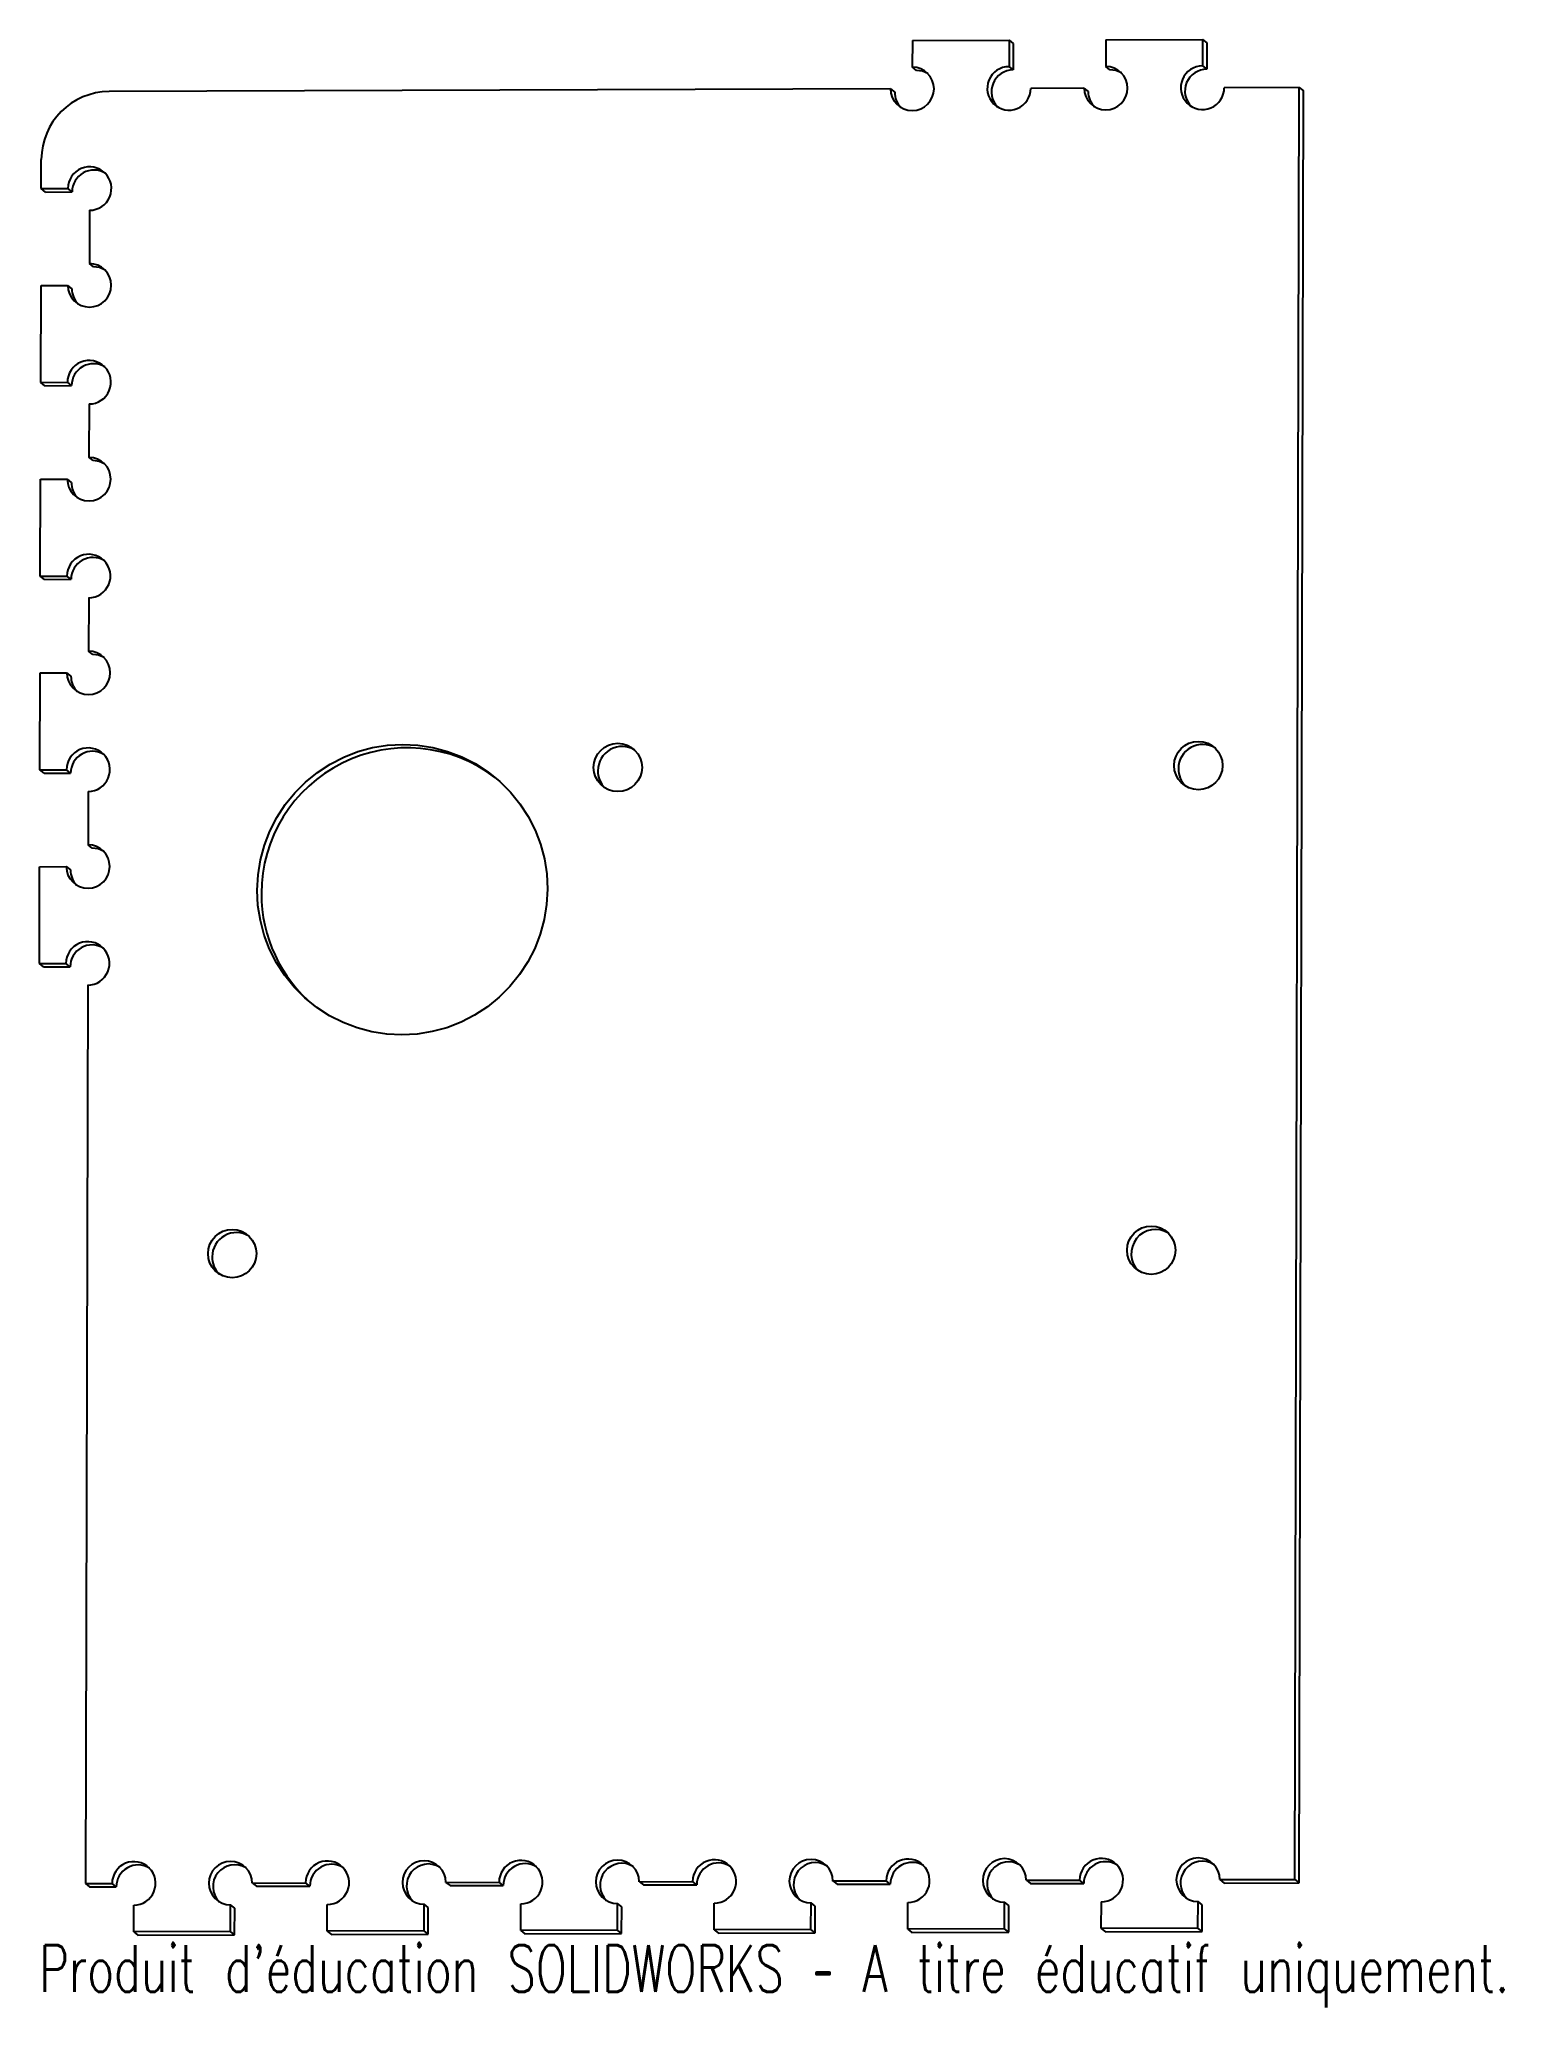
# Model space of a CAD drawing. Header units: millimetres. Extents: x -67 to 83, y -105 to 98.
import ezdxf

# ---------------------------------------------------------------- set-up
doc = ezdxf.new("R2010")
doc.units = ezdxf.units.MM
doc.styles.add('SLDTEXTSTYLE0', font='TXT', dxfattribs={"width": 0.7, "bigfont": 'bigfont'})

msp = doc.modelspace()

# ---------------------------------------------------------------- linework, layer by layer
at = {"color": 7, "linetype": 'Continuous', "lineweight": 25}
for p, q in [((22.44, 97.52), (22.43, 94.78)), ((22.44, 97.52), (32.4, 97.55)), ((32.4, 97.55), (32.4, 94.81)), ((32.4, 97.55), (32.83, 97.21)), ((42.37, 97.59), (42.36, 94.84)), ((42.37, 97.59), (52.33, 97.62)), ((52.33, 97.62), (52.32, 94.88)), ((52.33, 97.62), (52.76, 97.28)), ((32.83, 97.21), (32.83, 94.47)), ((52.76, 97.28), (52.75, 94.54)), ((22.86, 94.43), (22.43, 94.78)), ((32.4, 94.81), (32.83, 94.47)), ((42.79, 94.5), (42.36, 94.84)), ((52.32, 94.88), (52.75, 94.54)), ((20.19, 92.52), (-60.26, 92.25)), ((20.19, 92.52), (20.62, 92.18)), ((40.11, 92.59), (34.63, 92.57)), ((40.11, 92.59), (40.54, 92.25)), ((62.28, 92.67), (54.56, 92.64)), ((61.83, -91.9), (62.28, 92.67)), ((62.26, -92.24), (62.71, 92.33)), ((62.28, 92.67), (62.71, 92.33)), ((-67.26, 82.25), (-67.26, 85.24)), ((-67.26, 82.25), (-64.52, 82.26)), ((-66.83, 81.9), (-67.26, 82.25)), ((-66.83, 81.9), (-64.09, 81.91)), ((-64.09, 81.91), (-64.52, 82.26)), ((-62.29, 80.02), (-62.3, 74.53)), ((-61.87, 74.19), (-62.3, 74.53)), ((-67.31, 62.29), (-67.29, 72.27)), ((-67.29, 72.27), (-64.55, 72.28)), ((-64.55, 72.28), (-64.12, 71.94)), ((-67.31, 62.29), (-64.57, 62.3)), ((-66.88, 61.95), (-67.31, 62.29)), ((-66.88, 61.95), (-64.14, 61.96)), ((-64.14, 61.96), (-64.57, 62.3)), ((-62.34, 60.07), (-62.35, 54.58)), ((-61.92, 54.24), (-62.35, 54.58)), ((-67.36, 42.34), (-67.34, 52.32)), ((-67.34, 52.32), (-64.6, 52.33)), ((-64.6, 52.33), (-64.17, 51.98)), ((-67.36, 42.34), (-64.62, 42.35)), ((-66.93, 42), (-67.36, 42.34)), ((-66.93, 42), (-64.19, 42.01)), ((-64.19, 42.01), (-64.62, 42.35)), ((-62.38, 40.11), (-62.4, 34.62)), ((-61.97, 34.28), (-62.4, 34.62)), ((-67.41, 22.39), (-67.39, 32.36)), ((-67.39, 32.36), (-64.65, 32.37)), ((-64.65, 32.37), (-64.22, 32.03)), ((-67.41, 22.39), (-64.67, 22.4)), ((-66.98, 22.04), (-67.41, 22.39)), ((-64.24, 22.05), (-64.67, 22.4)), ((-66.98, 22.04), (-64.24, 22.05)), ((-62.43, 20.16), (-62.45, 14.67)), ((-62.02, 14.33), (-62.45, 14.67)), ((-67.46, 2.43), (-67.43, 12.41)), ((-67.43, 12.41), (-64.69, 12.42)), ((-64.69, 12.42), (-64.26, 12.08)), ((-67.46, 2.43), (-64.72, 2.44)), ((-67.03, 2.09), (-67.46, 2.43)), ((-67.03, 2.09), (-64.29, 2.1)), ((-64.29, 2.1), (-64.72, 2.44)), ((-62.48, 0.21), (-62.71, -92.33)), ((-62.71, -92.33), (-59.97, -92.32)), ((-62.71, -92.33), (-62.28, -92.67)), ((-62.28, -92.67), (-59.54, -92.66)), ((-59.54, -92.66), (-59.97, -92.32)), ((-45.52, -92.27), (-40.04, -92.25)), ((-45.52, -92.27), (-45.09, -92.61)), ((-45.09, -92.61), (-39.61, -92.59)), ((-39.61, -92.59), (-40.04, -92.25)), ((-25.6, -92.2), (-20.12, -92.18)), ((-25.6, -92.2), (-25.17, -92.54)), ((-25.17, -92.54), (-19.69, -92.52)), ((-19.69, -92.52), (-20.12, -92.18)), ((-5.67, -92.13), (-0.19, -92.11)), ((-5.67, -92.13), (-5.24, -92.47)), ((-5.24, -92.47), (0.24, -92.45)), ((0.24, -92.45), (-0.19, -92.11)), ((14.25, -92.06), (19.73, -92.04)), ((14.25, -92.06), (14.68, -92.4)), ((14.68, -92.4), (20.16, -92.38)), ((20.16, -92.38), (19.73, -92.04)), ((34.18, -91.99), (39.66, -91.97)), ((34.18, -91.99), (34.61, -92.33)), ((34.61, -92.33), (40.09, -92.32)), ((40.09, -92.32), (39.66, -91.97)), ((54.11, -91.92), (61.83, -91.9)), ((54.11, -91.92), (54.54, -92.27)), ((54.54, -92.27), (62.26, -92.24)), ((61.83, -91.9), (62.26, -92.24)), ((-57.74, -97.3), (-57.73, -94.56)), ((-47.78, -97.26), (-47.77, -94.52)), ((-47.34, -94.86), (-47.77, -94.52)), ((-47.35, -97.61), (-47.34, -94.86)), ((-37.82, -97.23), (-37.81, -94.49)), ((-27.85, -97.2), (-27.85, -94.45)), ((-27.42, -94.79), (-27.85, -94.45)), ((-27.42, -97.54), (-27.42, -94.79)), ((-17.89, -97.16), (-17.88, -94.42)), ((-7.93, -97.13), (-7.92, -94.38)), ((-7.49, -94.72), (-7.92, -94.38)), ((-7.5, -97.47), (-7.49, -94.72)), ((2.04, -97.09), (2.04, -94.35)), ((12, -97.06), (12.01, -94.31)), ((12.44, -94.66), (12.01, -94.31)), ((12.43, -97.4), (12.44, -94.66)), ((21.96, -97.02), (21.97, -94.28)), ((31.93, -96.99), (31.93, -94.25)), ((32.36, -94.59), (31.93, -94.25)), ((32.36, -97.33), (32.36, -94.59)), ((41.89, -96.96), (41.9, -94.21)), ((51.85, -96.92), (51.86, -94.18)), ((52.29, -94.52), (51.86, -94.18)), ((52.28, -97.26), (52.29, -94.52)), ((-47.78, -97.26), (-57.74, -97.3)), ((-57.74, -97.3), (-57.31, -97.64)), ((-47.35, -97.61), (-47.78, -97.26)), ((-27.85, -97.2), (-37.82, -97.23)), ((-37.82, -97.23), (-37.39, -97.57)), ((-27.42, -97.54), (-27.85, -97.2)), ((-7.93, -97.13), (-17.89, -97.16)), ((-17.89, -97.16), (-17.46, -97.5)), ((-7.5, -97.47), (-7.93, -97.13)), ((12, -97.06), (2.04, -97.09)), ((2.04, -97.09), (2.47, -97.43)), ((12.43, -97.4), (12, -97.06)), ((31.93, -96.99), (21.96, -97.02)), ((21.96, -97.02), (22.39, -97.37)), ((32.36, -97.33), (31.93, -96.99)), ((51.85, -96.92), (41.89, -96.96)), ((41.89, -96.96), (42.32, -97.3)), ((42.32, -97.3), (52.28, -97.26)), ((52.28, -97.26), (51.85, -96.92)), ((-57.31, -97.64), (-47.35, -97.61)), ((-37.39, -97.57), (-27.42, -97.54)), ((-17.46, -97.5), (-7.5, -97.47)), ((2.47, -97.43), (12.43, -97.4)), ((22.39, -97.37), (32.36, -97.33))]:
    msp.add_line(p, q, dxfattribs=at)
at = {"color": 7, "linetype": 'Continuous', "lineweight": 25, "flags": 128}
for points in [[(24.03, 94.11), (23.48, 94.35), (22.86, 94.43)], [(43.96, 94.18), (43.4, 94.42), (42.79, 94.5)], [(-60.7, 73.86), (-61.26, 74.11), (-61.87, 74.19)], [(-60.75, 53.91), (-61.31, 54.15), (-61.92, 54.24)], [(-60.8, 33.96), (-61.36, 34.2), (-61.97, 34.28)], [(-45.02, 9.99), (-44.94, 11.56), (-44.69, 13.11), (-44.28, 14.62), (-43.72, 16.08), (-43, 17.48), (-42.15, 18.8), (-41.16, 20.02), (-40.05, 21.13), (-38.83, 22.12), (-37.52, 22.98), (-36.12, 23.69), (-34.66, 24.26), (-33.15, 24.67), (-31.6, 24.92), (-30.04, 25.01), (-28.48, 24.93), (-26.94, 24.69), (-25.43, 24.29), (-23.97, 23.74), (-22.58, 23.03), (-21.27, 22.18), (-20.05, 21.2), (-18.95, 20.1), (-17.97, 18.88), (-17.12, 17.57), (-16.41, 16.18), (-15.85, 14.72), (-15.45, 13.21), (-15.21, 11.66), (-15.13, 10.1), (-15.22, 8.53), (-15.47, 6.98), (-15.88, 5.47), (-16.44, 4), (-17.16, 2.61), (-18.01, 1.29), (-19, 0.07), (-20.11, -1.04), (-21.32, -2.03), (-22.64, -2.89), (-24.03, -3.61), (-25.5, -4.17), (-27.01, -4.58), (-28.55, -4.83), (-30.12, -4.92), (-31.68, -4.84), (-33.22, -4.6), (-34.73, -4.2), (-36.19, -3.65), (-37.58, -2.94), (-38.89, -2.09), (-40.11, -1.11), (-41.21, -0.01), (-42.19, 1.21), (-43.04, 2.52), (-43.75, 3.91), (-44.3, 5.37), (-44.7, 6.88), (-44.95, 8.43), (-45.02, 9.99)], [(-60.85, 14), (-61.4, 14.25), (-62.02, 14.33)]]:
    msp.add_lwpolyline(points, dxfattribs=at)
at = {"color": 7, "linetype": 'Continuous', "lineweight": 25}
for centre in [(-7.89, 22.63), (51.89, 22.83), (-47.6, -27.44), (47.04, -27.09)]:
    msp.add_circle(centre, 2.49, dxfattribs=at)
for centre, radius, start, end in [((22.43, 92.53), 2.24, 180.1991, 89.9352), ((32.39, 92.57), 2.24, 89.8565, 0.1214), ((32.83, 92.22), 2.25, 90.1485, 224.1865), ((42.36, 92.6), 2.24, 180.1991, 89.9352), ((52.32, 92.64), 2.24, 89.8565, 0.1214), ((52.76, 92.29), 2.25, 90.1485, 224.1865), ((-60.23, 85.22), 7.03, 90.2887, 179.8456), ((22.85, 92.18), 2.23, 179.809, 224.41), ((42.78, 92.24), 2.23, 179.809, 224.41), ((-62.28, 82.26), 2.24, 269.8565, 180.1214), ((-61.84, 81.91), 2.25, 58.8897, 179.9644), ((-62.3, 72.29), 2.24, 180.1991, 89.9352), ((-61.88, 71.93), 2.23, 179.809, 224.41), ((-62.33, 62.31), 2.24, 269.8565, 180.1214), ((-61.89, 61.96), 2.25, 58.8897, 179.9644), ((-62.35, 52.33), 2.24, 180.1991, 89.9352), ((-61.93, 51.98), 2.23, 179.809, 224.41), ((-62.38, 42.35), 2.24, 269.8565, 180.1214), ((-61.94, 42.01), 2.25, 58.8897, 179.9644), ((-62.4, 32.38), 2.24, 180.1991, 89.9352), ((-61.98, 32.02), 2.23, 179.809, 224.41), ((-62.43, 22.4), 2.24, 269.8565, 180.1214), ((-29.59, 9.65), 15, 52.8883, 179.9971), ((-7.45, 22.29), 2.5, 58.1504, 179.9989), ((52.33, 22.5), 2.5, 58.1504, 179.9989), ((-61.99, 22.05), 2.25, 58.8897, 179.9644), ((52.31, 22.49), 2.48, 179.798, 225.1311), ((-7.47, 22.29), 2.48, 179.798, 225.1311), ((-62.45, 12.43), 2.24, 180.1991, 89.9352), ((-62.03, 12.07), 2.23, 179.809, 224.41), ((-29.72, 9.6), 14.88, 179.8008, 230.432), ((-62.48, 2.45), 2.24, 269.8565, 180.1214), ((-62.04, 2.1), 2.25, 58.8897, 179.9644), ((-47.17, -27.78), 2.5, 58.1711, 179.9782), ((47.48, -27.45), 2.5, 58.1292, 224.9416), ((-47.19, -27.79), 2.48, 179.798, 225.1311), ((-57.73, -92.31), 2.24, 269.8565, 180.1214), ((-57.29, -92.66), 2.25, 58.8897, 179.9644), ((-47.77, -92.28), 2.24, 0.1991, 269.9352), ((-47.33, -92.63), 2.25, 58.8528, 224.218), ((-37.8, -92.24), 2.24, 269.8565, 180.1214), ((-37.36, -92.59), 2.25, 58.8897, 179.9644), ((-27.84, -92.21), 2.24, 0.1991, 269.9352), ((-27.4, -92.56), 2.25, 58.8528, 224.218), ((-17.88, -92.18), 2.24, 269.8565, 180.1214), ((-17.44, -92.52), 2.25, 58.8897, 179.9644), ((-7.92, -92.14), 2.24, 0.1991, 269.9352), ((-7.47, -92.49), 2.25, 58.8528, 224.218), ((2.05, -92.11), 2.24, 269.8565, 180.1214), ((2.49, -92.45), 2.25, 58.8897, 179.9644), ((12.01, -92.07), 2.24, 0.1991, 269.9352), ((12.45, -92.42), 2.25, 58.8528, 224.218), ((21.98, -92.04), 2.24, 269.8565, 180.1214), ((22.42, -92.39), 2.25, 58.8897, 179.9644), ((31.93, -92), 2.24, 0.1991, 269.9352), ((32.38, -92.35), 2.25, 58.8528, 224.218), ((41.9, -91.97), 2.24, 269.8565, 180.1214), ((42.34, -92.32), 2.25, 58.8897, 179.9644), ((51.86, -91.93), 2.24, 0.1991, 269.9352), ((52.3, -92.28), 2.25, 58.8528, 224.218)]:
    msp.add_arc(centre, radius, start, end, dxfattribs=at)

# ---------------------------------------------------------------- texts
at = {"color": 7, "linetype": 'Continuous', "insert": (-67.46, -98.66), "char_height": 4.8336, "attachment_point": 1, "style": 'SLDTEXTSTYLE0'}
msp.add_mtext("Produit d'éducation SOLIDWORKS – A titre éducatif uniquement.", dxfattribs=at)

doc.saveas('drawing.dxf')
